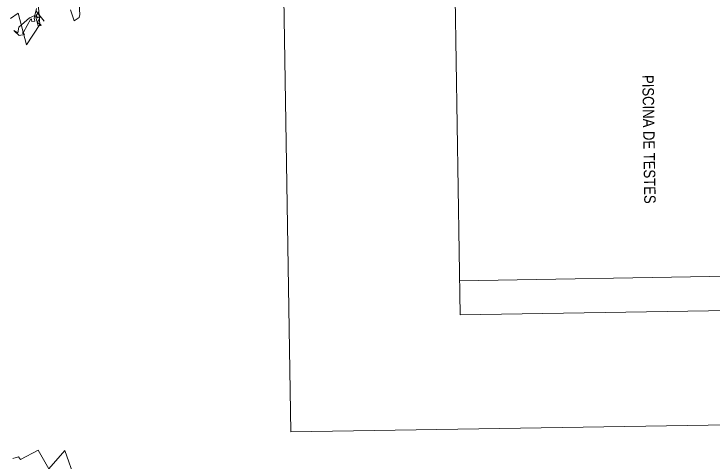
# Model space of a CAD drawing. Header units: metres. Extents: x -71 to 881, y -503 to 661.
# Drawn here: x 175.8 to 188.05, y -235.77 to -227.93 of the extents above; entities that cross this region are included whole.
import ezdxf

# ---------------------------------------------------------------- set-up
doc = ezdxf.new("R2010")
doc.units = ezdxf.units.M
doc.layers.add('04. Pisos', color=8, linetype='Continuous', lineweight=5)
doc.layers.add('05. Textos', color=5, linetype='Continuous', lineweight=0)
doc.layers.add('ARBRE', color=100, linetype='Continuous', lineweight=13, true_color=0x00ff3f)
doc.styles.add('ESC 1.100', font='ARIALN.TTF', dxfattribs={"height": 0.2})

# ---------------------------------------------------------------- blocks, each defined once
blk = doc.blocks.new('WMF2', base_point=(0, 0.01))
at = {"color": 251, "lineweight": 0, "true_color": 0x636466}
for points in [[(24.4, -82.93), (24.01, -87.6), (8.81, -80.93), (12.69, -92.64), (23.58, -100.08)], [(8.83, -109.56), (3.27, -107.44), (3.01, -110.61), (3.9, -111.79), (16.57, -120.44)], [(192.69, -188.7), (207.51, -193.95), (205.44, -181.84), (216.23, -183.49), (218.11, -173.58), (219.76, -173.52), (220.92, -170.8)], [(18.5, -90.74), (17.84, -93.61), (20.02, -96.45)], [(17.93, -96.37), (17.41, -94.37), (16.65, -93.94), (15.97, -94.11), (15.49, -94.96), (14.21, -92.52), (12.21, -93.06), (11.86, -92.86), (12.6, -91.6), (16.89, -93.51), (17.23, -93.72), (17.84, -93.61), (16.91, -92.52), (15.64, -91.79), (16.37, -90.52), (17.22, -91.02), (17.83, -90.91), (14.87, -83.79), (14.78, -83.17), (13.49, -83.45), (14.87, -81.07), (17.86, -80.56), (18.47, -80.47), (16.28, -81.33), (18.28, -83.52), (18.5, -90.74), (18.5, -90.74)], [(12.72, -95.5), (19.16, -95.5), (12.72, -95.5), (12.72, -95.5)]]:
    blk.add_lwpolyline(points, dxfattribs=at)

msp = doc.modelspace()

# ---------------------------------------------------------------- linework, layer by layer
at = {"layer": '04. Pisos'}
for p, q in [((180.487, -225.047), (180.655, -235.246)), ((183.523, -227.198), (183.621, -233.197)), ((193.61, -232.433), (183.611, -232.597)), ((193.62, -233.033), (183.621, -233.197)), ((195.253, -235.006), (180.655, -235.246))]:
    msp.add_line(p, q, dxfattribs=at)

# ---------------------------------------------------------------- block references
at = {"layer": 'ARBRE', "color": 251, "lineweight": 5, "true_color": 0x636466, "xscale": 0.03451886634015593, "yscale": 0.03451886634015593, "zscale": 0.03451886634015593, "rotation": 128.5771086415459}
for p in [(174.024, -230.448), (175.926, -245.349)]:
    msp.add_blockref('WMF2', p, dxfattribs=at)

# ---------------------------------------------------------------- texts
at = {"layer": '05. Textos', "insert": (187.03, -230.12), "char_height": 0.2, "width": 6.86676, "attachment_point": 2, "rotation": 270.9116, "style": 'ESC 1.100'}
msp.add_mtext('PISCINA DE TESTES', dxfattribs=at)

doc.saveas('drawing.dxf')
